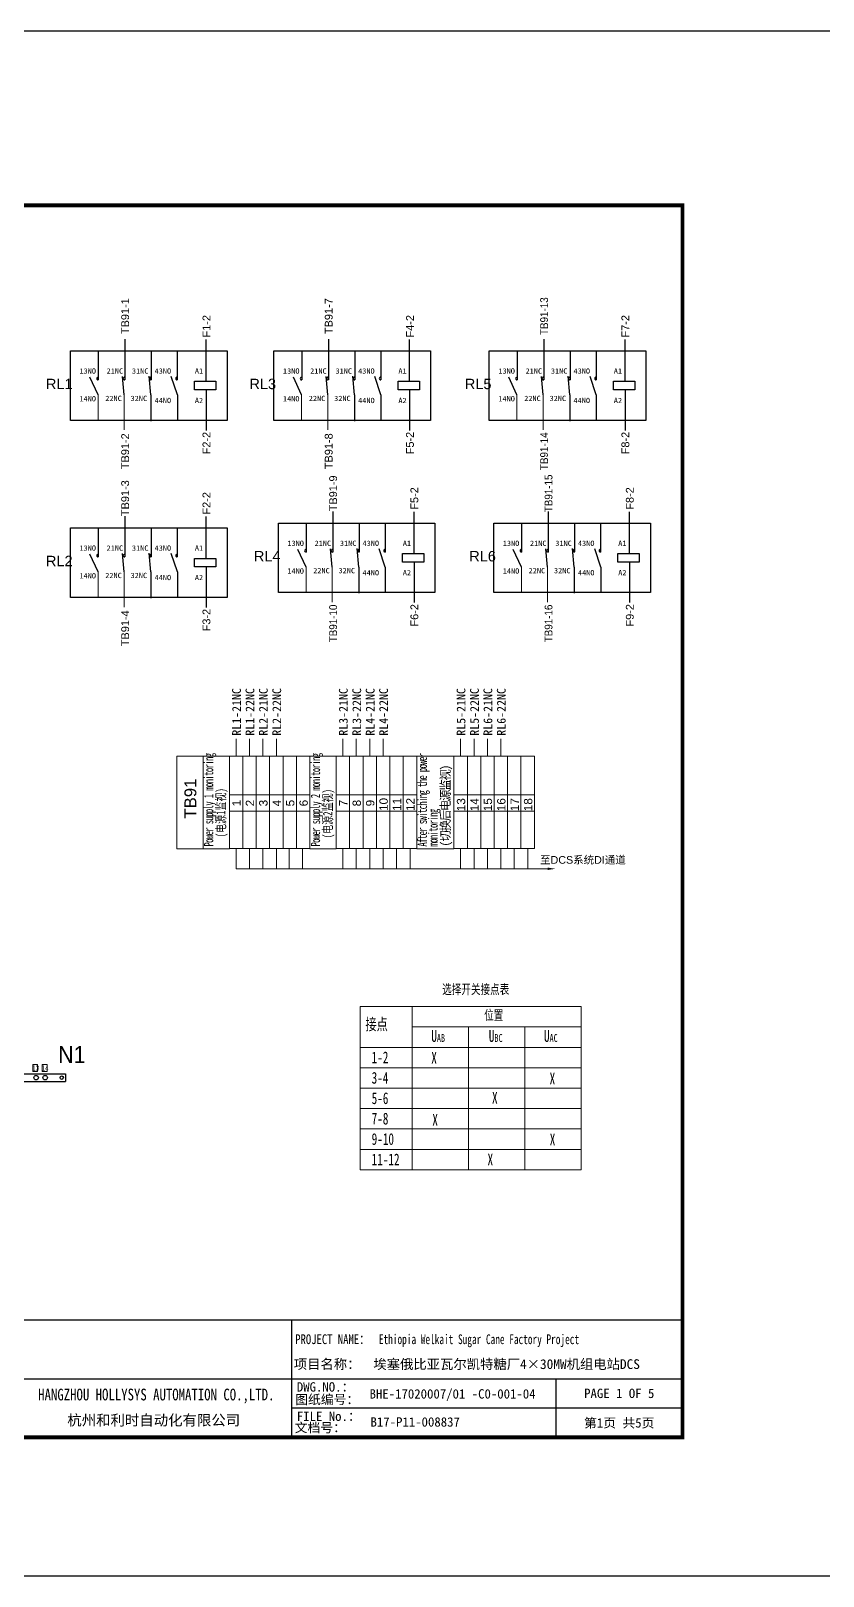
# Model space of a CAD drawing. Extents: x 79822 to 122366, y -56021 to -28815.
# Drawn here: x 93971 to 95996, y -37158 to -33205 of the extents above; entities that cross this region are included whole.
import ezdxf
from ezdxf.enums import TextEntityAlignment as Align
from ezdxf.lldxf.tags import DXFTag

# ---------------------------------------------------------------- set-up
doc = ezdxf.new("R2010")
doc.units = 0
doc.header["$LTSCALE"] = 100
doc.header["$MEASUREMENT"] = 0
for name, color, linetype in [('t', 1, 'Continuous'), ('标准图框及表格', 7, 'Continuous'), ('空气开关', 7, 'Continuous'), ('继电器', 7, 'Continuous')]:
    doc.layers.add(name, color=color, linetype=linetype)
doc.layers.add('细实线', color=7, linetype='Continuous', lineweight=20)
doc.styles.add('HZ', font='arial.ttf', dxfattribs={"width": 0.7})
doc.styles.get("Standard").update_dxf_attribs({"font": ''})
doc.styles.get('Standard').set_extended_font_data('SimSun')
tags = doc.linetypes.add('CENTER', pattern=[2, 1.25, -0.25, 0.25, -0.25]).pattern_tags.tags
tags[10:11] = [DXFTag(74, 4), DXFTag(75, 0), DXFTag(340, '0'), DXFTag(46, 1.0), DXFTag(50, 0.0), DXFTag(44, 0.0), DXFTag(45, 0.0)]
tags[8:9] = [DXFTag(74, 4), DXFTag(75, 0), DXFTag(340, '0'), DXFTag(46, 1.0), DXFTag(50, 0.0), DXFTag(44, 0.0), DXFTag(45, 0.0)]
tags[6:7] = [DXFTag(74, 4), DXFTag(75, 0), DXFTag(340, '0'), DXFTag(46, 1.0), DXFTag(50, 0.0), DXFTag(44, 0.0), DXFTag(45, 0.0)]
tags[4:5] = [DXFTag(74, 4), DXFTag(75, 0), DXFTag(340, '0'), DXFTag(46, 1.0), DXFTag(50, 0.0), DXFTag(44, 0.0), DXFTag(45, 0.0)]
tags = doc.linetypes.add('WASTE', pattern=[0.375, 0.25, -0.125]).pattern_tags.tags
tags[6:7] = [DXFTag(74, 4), DXFTag(75, 0), DXFTag(340, '0'), DXFTag(46, 1.0), DXFTag(50, 0.0), DXFTag(44, 0.0), DXFTag(45, 0.0)]
tags[4:5] = [DXFTag(74, 4), DXFTag(75, 0), DXFTag(340, '0'), DXFTag(46, 1.0), DXFTag(50, 0.0), DXFTag(44, 0.0), DXFTag(45, 0.0)]

# ---------------------------------------------------------------- blocks, each defined once
blk = doc.blocks.new('图框')
at = {"layer": '标准图框及表格'}
h = blk.add_hatch(dxfattribs=at)
h.set_pattern_fill('ANSI31', color=5, scale=8.329864, style=0)
edge = h.paths.add_edge_path()
edge.add_arc((2399.3, -2998.2), 55.2, 238.1092, 291.6532)
edge.add_line((2419.6, -3049.4), (2388.5, -3070.2))
edge.add_arc((2238.9, -3078.3), 135.4, 346.3915, 374.25)
edge.add_line((2370.5, -3110.2), (2397.5, -3087.9))
edge.add_line((2391.3, -3080.3), (2396.1, -3080.9))
edge.add_spline(control_points=[(2397.5, -3087.9), (2398.4, -3087), (2400, -3085.5), (2399.9, -3081.3), (2397.4, -3081), (2396.1, -3080.9)], knot_values=[0, 0, 0, 0, 6.844331, 12.400427, 18.769243, 18.769243, 18.769243, 18.769243], weights=[1, 1, 1, 1, 1, 1], degree=3, periodic=0)
edge.add_spline(control_points=[(2388.5, -3070.3), (2387.8, -3070.9), (2386.5, -3072), (2385.5, -3073.4), (2385.1, -3074)], knot_values=[0, 0, 0, 0, 5.253674, 9.488439, 9.488439, 9.488439, 9.488439], weights=[1, 1, 1, 1, 1], degree=3, periodic=0)
edge.add_spline(control_points=[(2386.3, -3072.3), (2385.7, -3072.9), (2384.6, -3074.4), (2384.9, -3077.7), (2387.9, -3079.9), (2390.2, -3080.1), (2391.3, -3080.3)], knot_values=[10.665975, 10.665975, 10.665975, 10.665975, 18.977704, 28.894558, 41.119554, 52.646925, 52.646925, 52.646925, 52.646925], weights=[1, 1, 1, 1, 1, 1, 1], degree=3, periodic=0)
h = blk.add_hatch(dxfattribs=at)
h.set_pattern_fill('ANSI31', color=3, scale=8.329864, style=0)
edge = h.paths.add_edge_path()
edge.add_line((2402.5, -3075.8), (2407.7, -3076.4))
edge.add_spline(control_points=[(2401, -3068.8), (2400.2, -3069.6), (2398.5, -3071.2), (2398.6, -3075.4), (2401.1, -3075.6), (2402.4, -3075.8)], knot_values=[0, 0, 0, 0, 6.844331, 12.400427, 18.769243, 18.769243, 18.769243, 18.769243], weights=[1, 1, 1, 1, 1, 1], degree=3, periodic=0)
edge.add_line((2428, -3046.5), (2401, -3068.8))
edge.add_spline(control_points=[(2412.6, -3083.9), (2413, -3083.4), (2413.9, -3082.1), (2413.6, -3078.9), (2410.7, -3076.8), (2408.3, -3076.5), (2407.2, -3076.4)], knot_values=[12.654089, 12.654089, 12.654089, 12.654089, 18.977704, 28.894558, 41.119554, 52.646925, 52.646925, 52.646925, 52.646925], weights=[1, 1, 1, 1, 1, 1, 1], degree=3, periodic=0)
edge.add_line((2411.6, -3085), (2412.8, -3083.7))
edge.add_line((2410, -3086.4), (2411.6, -3085))
edge.add_line((2378.9, -3107.2), (2410, -3086.4))
edge.add_arc((2399.3, -3158.5), 55.2, 58.1092, 111.6532)
edge.add_arc((2559.6, -3078.3), 135.4, 166.3915, 194.25)
at = {"color": 7}
for p, q in [((2215.6, -2851.6), (2215.6, -3151.6)), ((3115.6, -2851.6), (3115.6, -3151.6)), ((0, -2911.6), (1340.2, -2911.6)), ((2215.6, -3001.6), (3115.6, -3001.6)), ((3115.6, -3001.6), (4115.6, -3001.6)), ((3791.8, -3001.6), (3791.8, -3151.6)), ((0, -3031.6), (1340.2, -3031.6)), ((4115.6, -3076.6), (3115.6, -3076.6))]:
    blk.add_line(p, q, dxfattribs=at)
at = {"color": 7, "const_width": 3}
blk.add_lwpolyline([(4115.6, -2851.6), (0, -2851.6)], dxfattribs=at)
at = {"layer": 't', "color": 7}
for p, q in [((31.9, -2905), (59.9, -2859.1)), ((87.8, -2905), (59.9, -2859.1)), ((31.9, -2905), (87.8, -2905)), ((31.9, -2993), (59.9, -2947.1)), ((87.8, -2993), (59.9, -2947.1)), ((31.9, -2993), (87.8, -2993))]:
    blk.add_line(p, q, dxfattribs=at)
at = {"layer": 't', "color": 7, "const_width": 9.62}
blk.add_lwpolyline([(4115.6, -3151.6), (4115.6, 0), (0, 0), (0, -3151.6)], close=True, dxfattribs=at)
at = {"layer": 't', "color": 7, "const_width": 2.4}
for points in [[(118.8, -2852.8), (118.8, -3151.6)], [(299.1, -2852.8), (299.1, -3151.6)], [(604.4, -2852.8), (604.4, -3156.4)], [(792, -2852.8), (792, -3156.4)], [(979.6, -2852.8), (979.6, -3156.4)], [(1159.9, -2852.8), (1159.9, -3156.4)], [(1340.2, -2852.8), (1340.2, -3156.4)]]:
    blk.add_lwpolyline(points, dxfattribs=at)
at = {"color": 7, "linetype": 'CENTER'}
for s, height, p in [('图纸编号：', 24, (3125.2, -3066.7)), ('杭州和利时自动化有限公司', 27, (2542.5, -3121.1)), ('文档号：', 24, (3124, -3138.7))]:
    blk.add_text(s, height=height, dxfattribs=at).set_placement(p)
at = {"color": 7, "flags": 8}
for tag, p, height in [('DWG.NAME:', (1381.6, -2910.4), 25), ('PROJECTNAME:', (3125.5, -2912.8), 24), ('PROJECTNAME：', (3339.1, -2913.1), 25), ('DWG.NO.:', (3128.2, -3030.4), 24), ('图纸编号', (3315.4, -3052.4), 24), ('FILENO.:', (3128.7, -3106.1), 24), ('文档号', (3317.7, -3124.1), 24)]:
    blk.add_attdef(tag, p, '', height=height, dxfattribs=at)
for tag, height, p in [('A', 23, (59.9, -2974.9)), ('设计时间', 23, (213.9, -2974.9)), ('RENLIU', 24, (698.2, -2950.4)), ('SHUFENWANG', 24, (885.8, -2950.4)), ('FANGHOU', 24, (1069.7, -2950.4)), ('DANDANLI', 24, (1250, -2950.4)), ('刘仁', 23, (698.2, -3002.2)), ('王姝芬', 23, (885.8, -3002.2)), ('侯方', 23, (1069.7, -3002.2)), ('李丹丹', 23, (1250, -3002.2)), ('#10STATIONONTROLCABINETCOVER', 30, (1777.9, -3017.2)), ('PAGEXOFX', 24, (3953.7, -3039.1)), ('REV.', 24, (59.4, -3063)), ('DATE', 24, (208.9, -3063)), ('DESCRIPTION', 24, (451.7, -3063)), ('PREPARED', 24, (698.2, -3063)), ('CHECKED', 24, (885.8, -3063)), ('SIGNED', 24, (1069.7, -3063)), ('APPROVED', 24, (1250, -3063)), ('图纸名称', 30, (1777.9, -3094.7)), ('第几页共几页', 24, (3953.7, -3114.1))]:
    blk.add_attdef(tag, text='', height=height, dxfattribs=at).set_placement(p, align=Align.MIDDLE)
for tag, p in [('图纸名称:', (1377.8, -2965.9)), ('项目名称：', (3121.6, -2984.3)), ('项目名称：', (3325, -2984.3))]:
    blk.add_attdef(tag, text='', height=25, dxfattribs=at).set_placement(p, align=Align.BOTTOM_LEFT)
at = {"color": 7, "width": 0.8, "flags": 8}
blk.add_attdef('HANGZHOUHOLLYSYSAUTOMATIONCO.,LTD.', text='', height=24, dxfattribs=at).set_placement((2770.1, -3045.7), align=Align.MIDDLE)
at = {"layer": 't', "color": 7}
for s, p in [('版次', (59.9, -3117.6)), ('日  期', (204.2, -3117.6)), ('描  述', (444.5, -3117.6)), ('设  计', (701.5, -3117.6)), ('审  核', (885.6, -3117.6)), ('会  签', (1065, -3117.6)), ('审  批', (1245.3, -3117.6))]:
    blk.add_text(s, height=25, dxfattribs=at).set_placement(p, align=Align.MIDDLE_CENTER)
at = {"layer": '标准图框及表格', "color": 5, "style": 'HZ'}
for s, p in [('pgqh', (2373.9, -3059.7)), ('hollilas', (2374.1, -3086))]:
    blk.add_text(s, height=5.21, dxfattribs=at).set_placement(p)
at = {"layer": '标准图框及表格', "color": 3, "style": 'HZ'}
for s, height, p in [('auto', 8.68, (2400.9, -3074.2)), ('hollysys', 4.34, (2402.5, -3099.7))]:
    blk.add_text(s, height=height, dxfattribs=at).set_placement(p)

msp = doc.modelspace()

# ---------------------------------------------------------------- linework, layer by layer
for p, q in [((94143, -34023.5), (94142.9, -34097.7)), ((94211, -33993.7), (94211, -34097.8)), ((94278.6, -34023.5), (94278.6, -34097.5)), ((94345.1, -34023.5), (94345.1, -34097.6)), ((94418.8, -34101.5), (94418.8, -33994.5)), ((94663.4, -34023.5), (94663.3, -34097.7)), ((94731.4, -33993.7), (94731.4, -34097.8)), ((94799, -34023.5), (94799, -34097.5)), ((94865.6, -34023.5), (94865.6, -34097.6)), ((94939.3, -34101.5), (94939.3, -33994.5)), ((95214.2, -34023.5), (95214.1, -34097.7)), ((95282.2, -33993.7), (95282.2, -34097.8)), ((95349.8, -34023.5), (95349.8, -34097.5)), ((95416.4, -34023.5), (95416.4, -34097.6)), ((95490.1, -34101.5), (95490.1, -33994.5)), ((94142.5, -34136), (94121.9, -34091.1)), ((94209.2, -34136), (94205.2, -34089.3)), ((94277.7, -34136), (94273.3, -34088.2)), ((94345.3, -34136), (94329.8, -34089.3)), ((94662.9, -34136), (94642.3, -34091.1)), ((94729.7, -34136), (94725.7, -34089.3)), ((94798.1, -34136), (94793.8, -34088.2)), ((94865.7, -34136), (94850.3, -34089.3)), ((95213.7, -34136), (95193.1, -34091.1)), ((95280.4, -34136), (95276.4, -34089.3)), ((95348.9, -34136), (95344.5, -34088.2)), ((95416.5, -34136), (95401, -34089.3)), ((94277.7, -34136), (94277.7, -34203)), ((94345.3, -34136), (94345.3, -34201.3)), ((94418.8, -34123.5), (94418.8, -34226.9)), ((94798.1, -34136), (94798.1, -34203)), ((94865.7, -34136), (94865.7, -34201.3)), ((94939.3, -34123.5), (94939.3, -34226.9)), ((95348.9, -34136), (95348.9, -34203)), ((95416.5, -34136), (95416.5, -34201.3)), ((95490.1, -34123.5), (95490.1, -34226.9)), ((94211, -34446.6), (94211, -34550.7)), ((94418.8, -34554.3), (94418.8, -34447.4)), ((94674.7, -34464), (94674.6, -34538.2)), ((94742.7, -34434.2), (94742.7, -34538.3)), ((94810.3, -34464), (94810.3, -34538)), ((94876.9, -34464), (94876.9, -34538.1)), ((94950.6, -34542), (94950.6, -34435)), ((95225.5, -34464), (95225.4, -34538.2)), ((95293.5, -34434.2), (95293.5, -34538.3)), ((95361.1, -34464), (95361.1, -34538)), ((95427.7, -34464), (95427.7, -34538.1)), ((95501.4, -34542), (95501.4, -34435)), ((94143, -34476.4), (94142.9, -34550.5)), ((94278.6, -34476.4), (94278.6, -34550.4)), ((94345.1, -34476.4), (94345.1, -34550.5)), ((94142.5, -34588.9), (94121.9, -34544)), ((94209.2, -34588.9), (94205.2, -34542.2)), ((94277.7, -34588.9), (94273.3, -34541.1)), ((94345.3, -34588.9), (94329.8, -34542.2)), ((94674.3, -34576.5), (94653.6, -34531.6)), ((94741, -34576.6), (94737, -34529.9)), ((94809.5, -34576.5), (94805.1, -34528.8)), ((94877.1, -34576.5), (94861.6, -34529.8)), ((95225, -34576.5), (95204.4, -34531.6)), ((95291.8, -34576.6), (95287.8, -34529.9)), ((95360.2, -34576.5), (95355.9, -34528.8)), ((95427.8, -34576.5), (95412.4, -34529.8)), ((94418.8, -34576.4), (94418.8, -34679.8)), ((94809.5, -34576.5), (94809.5, -34643.5)), ((94877.1, -34576.5), (94877.1, -34641.9)), ((94950.6, -34564.1), (94950.6, -34667.4)), ((95360.2, -34576.5), (95360.2, -34643.5)), ((95427.8, -34576.5), (95427.8, -34641.9)), ((95501.4, -34564.1), (95501.4, -34667.4)), ((94277.7, -34588.9), (94277.7, -34655.9)), ((94345.3, -34588.9), (94345.3, -34654.2))]:
    msp.add_line(p, q)
at = {"color": 6}
for p, q in [((93659.1, -35872.7), (94059.1, -35872.7)), ((94059.1, -35872.7), (94059.1, -35892.7)), ((94059.1, -35872.7), (94059.1, -35892.7)), ((93659.1, -35892.7), (94059.1, -35892.7))]:
    msp.add_line(p, q, dxfattribs=at)
at = {"color": 1}
msp.add_lwpolyline([(80901.9, -33205.1), (120195.6, -33205.1), (120195.6, -37157.7), (80901.9, -37157.7)], close=True, dxfattribs=at)
at = {"color": 4, "linetype": 'WASTE'}
for points in [[(94071.8, -34023.5), (94472.3, -34023.5), (94472.3, -34201.3), (94071.8, -34201.3)], [(94592.2, -34023.5), (94992.7, -34023.5), (94992.7, -34201.3), (94592.2, -34201.3)], [(95143, -34023.5), (95543.5, -34023.5), (95543.5, -34201.3), (95143, -34201.3)], [(94603.5, -34464), (95004, -34464), (95004, -34641.9), (94603.5, -34641.9)], [(95154.3, -34464), (95554.8, -34464), (95554.8, -34641.9), (95154.3, -34641.9)], [(94071.8, -34476.4), (94472.3, -34476.4), (94472.3, -34654.2), (94071.8, -34654.2)]]:
    msp.add_lwpolyline(points, close=True, dxfattribs=at)
for points in [[(94389.3, -34101.5), (94443.8, -34101.5), (94443.8, -34123.5), (94389.3, -34123.5)], [(94909.7, -34101.5), (94964.2, -34101.5), (94964.2, -34123.5), (94909.7, -34123.5)], [(95460.5, -34101.5), (95515, -34101.5), (95515, -34123.5), (95460.5, -34123.5)], [(94921.1, -34542), (94975.5, -34542), (94975.5, -34564.1), (94921.1, -34564.1)], [(95471.8, -34542), (95526.3, -34542), (95526.3, -34564.1), (95471.8, -34564.1)], [(94389.3, -34554.3), (94443.8, -34554.3), (94443.8, -34576.4), (94389.3, -34576.4)]]:
    msp.add_lwpolyline(points, close=True)
at = {"color": 6}
for centre, radius in [((93984.1, -35882.7), 5.81), ((93984.1, -35882.7), 5.81), ((94007.2, -35882.7), 5.81), ((94049.7, -35882.7), 4.36), ((94049.7, -35882.7), 4.36)]:
    msp.add_circle(centre, radius, dxfattribs=at)
for centre in [(94142.4, -34094.4), (94210.3, -34094.3), (94210.3, -34094.4), (94277.9, -34094.3), (94344.5, -34094.3), (94662.8, -34094.4), (94730.7, -34094.3), (94730.7, -34094.4), (94798.4, -34094.3), (94864.9, -34094.3), (95213.6, -34094.4), (95281.5, -34094.3), (95281.5, -34094.4), (95349.1, -34094.3), (95415.7, -34094.3), (94142.4, -34547.3), (94210.3, -34547.2), (94210.3, -34547.3), (94277.9, -34547.2), (94344.5, -34547.2), (94674.1, -34534.9), (94742, -34534.9), (94742, -34534.9), (94809.7, -34534.9), (94876.2, -34534.9), (95224.9, -34534.9), (95292.8, -34534.9), (95292.8, -34534.9), (95360.5, -34534.9), (95427, -34534.9)]:
    msp.add_arc(centre, 3.31, 81.3124, 278.6876)
at = {"layer": '细实线'}
for p, q in [((94142.5, -34136), (94142.5, -34201.3)), ((94209.2, -34136), (94209.2, -34226)), ((94662.9, -34136), (94662.9, -34201.3)), ((94729.7, -34136), (94729.7, -34226)), ((95213.7, -34136), (95213.7, -34201.3)), ((95280.4, -34136), (95280.4, -34226)), ((94674.3, -34576.5), (94674.3, -34641.9)), ((94741, -34576.6), (94741, -34666.5)), ((95225, -34576.5), (95225, -34641.9)), ((95291.8, -34576.6), (95291.8, -34666.5)), ((94142.5, -34588.9), (94142.5, -34654.2)), ((94209.2, -34588.9), (94209.2, -34678.9)), ((94495.5, -35060.1), (94495.5, -35016.4)), ((94529.8, -35060.1), (94529.8, -35016.4)), ((94564.1, -35060.1), (94564.1, -35016.4)), ((94598.4, -35060.1), (94598.4, -35016.4)), ((94768.6, -35060.1), (94768.6, -35016.4)), ((94802.9, -35060.1), (94802.9, -35016.4)), ((94837.3, -35060.1), (94837.3, -35016.4)), ((94871.6, -35060.1), (94871.6, -35016.4)), ((95069.6, -35060.1), (95069.6, -35016.4)), ((95103.9, -35060.1), (95103.9, -35016.4)), ((95138.2, -35060.1), (95138.2, -35016.4)), ((95172.5, -35060.1), (95172.5, -35016.4)), ((94768.6, -35296.6), (94768.6, -35348.2)), ((94802.9, -35296.6), (94802.9, -35348.2)), ((94837.3, -35296.6), (94837.3, -35348.2)), ((94871.6, -35296.6), (94871.6, -35348.2)), ((94905.9, -35296.6), (94905.9, -35348.2)), ((94940.2, -35296.6), (94940.2, -35348.2)), ((95069.6, -35296.6), (95069.6, -35348.2)), ((95103.9, -35296.6), (95103.9, -35348.2)), ((95138.2, -35296.6), (95138.2, -35348.2)), ((95172.5, -35296.6), (95172.5, -35348.2)), ((95206.9, -35296.6), (95206.9, -35348.2)), ((95241.2, -35296.6), (95241.2, -35348.2)), ((94495.5, -35296.8), (94495.5, -35348.4)), ((94529.8, -35296.8), (94529.8, -35348.4)), ((94564.1, -35296.8), (94564.1, -35348.4)), ((94598.4, -35296.8), (94598.4, -35348.4)), ((94631.4, -35296.8), (94631.4, -35348.4)), ((94665.7, -35296.8), (94665.7, -35348.4)), ((94495.5, -35348.4), (95292.5, -35348.4))]:
    msp.add_line(p, q, dxfattribs=at)
at = {"layer": '细实线', "color": 7}
for p, q in [((94478.4, -35159.1), (94512.7, -35159.1)), ((94512.7, -35159.1), (94547, -35159.1)), ((94547, -35159.1), (94581.3, -35159.1)), ((94581.3, -35159.1), (94615.6, -35159.1)), ((94615.6, -35159.1), (94649.9, -35159.1)), ((94649.9, -35159.1), (94684.2, -35159.1)), ((94751.5, -35159.1), (94785.8, -35159.1)), ((94785.8, -35159.1), (94820.1, -35159.1)), ((94820.1, -35159.1), (94854.4, -35159.1)), ((94854.4, -35159.1), (94888.8, -35159.1)), ((94888.8, -35159.1), (94923.1, -35159.1)), ((94923.1, -35159.1), (94957.4, -35159.1)), ((95052.5, -35159.1), (95086.8, -35159.1)), ((95086.8, -35159.1), (95121.1, -35159.1)), ((95121.1, -35159.1), (95155.4, -35159.1)), ((95155.4, -35159.1), (95189.7, -35159.1)), ((95189.7, -35159.1), (95224, -35159.1)), ((95224, -35159.1), (95258.3, -35159.1)), ((94478.4, -35201), (94512.7, -35200.9)), ((94512.7, -35201), (94547, -35200.9)), ((94547, -35201), (94581.3, -35200.9)), ((94581.3, -35201), (94615.6, -35200.9)), ((94615.6, -35201), (94649.9, -35200.9)), ((94649.9, -35201), (94684.2, -35200.9)), ((94751.5, -35201), (94785.8, -35200.9)), ((94785.8, -35201), (94820.1, -35200.9)), ((94820.1, -35201), (94854.4, -35200.9)), ((94854.4, -35201), (94888.8, -35200.9)), ((94888.8, -35201), (94923.1, -35200.9)), ((94923.1, -35201), (94957.4, -35200.9)), ((95052.5, -35201), (95086.8, -35200.9)), ((95086.8, -35201), (95121.1, -35200.9)), ((95121.1, -35201), (95155.4, -35200.9)), ((95155.4, -35201), (95189.7, -35200.9)), ((95189.7, -35201), (95224, -35200.9)), ((95224, -35201), (95258.3, -35200.9))]:
    msp.add_line(p, q, dxfattribs=at)
at = {"layer": '细实线', "color": 0}
for p, q in [((94812.9, -35700.8), (95378, -35700.8)), ((94812.9, -35700.8), (94812.9, -36118.4)), ((94945.6, -35700.8), (94945.6, -36118.4)), ((95378, -35700.8), (95378, -36118.4)), ((94945.6, -35753), (95378, -35753)), ((94945.6, -35753), (95378, -35753)), ((95089.7, -35753), (95089.7, -36118.4)), ((95233.9, -35753), (95233.9, -36118.4)), ((94812.9, -35805.2), (95378, -35805.2)), ((94812.9, -35857.4), (95378, -35857.4)), ((94812.9, -35909.6), (95378, -35909.6)), ((94812.9, -35961.8), (95378, -35961.8)), ((94812.9, -36014), (95378, -36014)), ((94812.9, -36066.2), (95378, -36066.2)), ((94812.9, -36118.4), (95378, -36118.4)), ((95089.7, -36118.4), (95142.5, -36118.4))]:
    msp.add_line(p, q, dxfattribs=at)
at = {"layer": '细实线', "color": 7}
for points in [[(94343.9, -35297.1), (94343.9, -35060.1), (94411.1, -35060.1), (94411.1, -35297.1)], [(94411.1, -35060.1), (94478.3, -35060.1), (94478.3, -35297), (94411.1, -35297)], [(94478.4, -35060.1), (94512.7, -35060.1), (94512.7, -35296.8), (94478.4, -35296.8)], [(94512.7, -35060.1), (94547, -35060.1), (94547, -35296.8), (94512.7, -35296.8)], [(94547, -35060.1), (94581.3, -35060.1), (94581.3, -35296.8), (94547, -35296.8)], [(94581.3, -35060.1), (94615.6, -35060.1), (94615.6, -35296.8), (94581.3, -35296.8)], [(94615.6, -35060.1), (94649.9, -35060.1), (94649.9, -35296.8), (94615.6, -35296.8)], [(94649.9, -35060.1), (94684.2, -35060.1), (94684.2, -35296.8), (94649.9, -35296.8)], [(94684.2, -35060.1), (94751.5, -35060.1), (94751.5, -35297), (94684.2, -35297)], [(94751.5, -35060.1), (94785.8, -35060.1), (94785.8, -35296.8), (94751.5, -35296.8)], [(94785.8, -35060.1), (94820.1, -35060.1), (94820.1, -35296.8), (94785.8, -35296.8)], [(94820.1, -35060.1), (94854.4, -35060.1), (94854.4, -35296.8), (94820.1, -35296.8)], [(94854.4, -35060.1), (94888.7, -35060.1), (94888.7, -35296.8), (94854.4, -35296.8)], [(94888.8, -35060.1), (94923.1, -35060.1), (94923.1, -35296.8), (94888.8, -35296.8)], [(94923.1, -35060.1), (94957.4, -35060.1), (94957.4, -35296.8), (94923.1, -35296.8)], [(94957.4, -35060.1), (95052.4, -35060.1), (95052.4, -35297), (94957.4, -35297)], [(95052.5, -35060.1), (95086.8, -35060.1), (95086.8, -35296.8), (95052.5, -35296.8)], [(95086.8, -35060.1), (95121.1, -35060.1), (95121.1, -35296.8), (95086.8, -35296.8)], [(95121.1, -35060.1), (95155.4, -35060.1), (95155.4, -35296.8), (95121.1, -35296.8)], [(95155.4, -35060.1), (95189.7, -35060.1), (95189.7, -35296.8), (95155.4, -35296.8)], [(95189.7, -35060.1), (95224, -35060.1), (95224, -35296.8), (95189.7, -35296.8)], [(95224, -35060.1), (95258.3, -35060.1), (95258.3, -35296.8), (95224, -35296.8)], [(93975.4, -35849.4), (93987.8, -35849.4), (93987.8, -35866.9), (93975.4, -35866.9)], [(93999.7, -35849.2), (94012.1, -35849.2), (94012.1, -35866.8), (93999.7, -35866.8)]]:
    msp.add_lwpolyline(points, close=True, dxfattribs=at)
at = {"layer": '细实线'}
msp.add_lwpolyline([(95292.5, -35348.4, 6, 0, 0), (95312.2, -35348.4, 0, 0, 0)], format="xyseb", dxfattribs=at)

# ---------------------------------------------------------------- block references
at = {"color": 1}
ref = msp.add_blockref('图框', (91521.4, -33651.2), dxfattribs=at)
ref.add_attrib('第几页共几页', '第1页 共5页', dxfattribs={"color": 7, "height": 24, "flags": 8}).set_placement((95475.2, -36765.3), align=Align.MIDDLE)
ref.add_attrib('图纸编号', 'BHE-17020007/01 -C0-001-04', (94836.8, -36703.6), dxfattribs={"color": 7, "height": 24, "flags": 8})
ref.add_attrib('文档号', 'B17-P11-008837', (94839.2, -36775.4), dxfattribs={"color": 7, "height": 24, "flags": 8})
ref.add_attrib('图纸名称', '1# & 2# 锅炉电源柜1接线图', dxfattribs={"color": 7, "height": 30, "flags": 8}).set_placement((93299.3, -36745.9), align=Align.MIDDLE)
ref.add_attrib('刘仁', '史丽红', dxfattribs={"color": 7, "height": 23, "flags": 8}).set_placement((92219.6, -36653.4), align=Align.MIDDLE)
ref.add_attrib('王姝芬', '潘丽君', dxfattribs={"color": 7, "height": 23, "flags": 8}).set_placement((92407.2, -36653.4), align=Align.MIDDLE)
ref.add_attrib('侯方', '张洁', dxfattribs={"color": 7, "height": 23, "flags": 8}).set_placement((92591.2, -36653.4), align=Align.MIDDLE)
ref.add_attrib('李丹丹', '王晓磊', dxfattribs={"color": 7, "height": 23, "flags": 8}).set_placement((92771.5, -36653.4), align=Align.MIDDLE)
ref.add_attrib('设计时间', '17.03.13', dxfattribs={"color": 7, "height": 23, "flags": 8}).set_placement((91735.3, -36626.1), align=Align.MIDDLE)
ref.add_attrib('A', 'B', dxfattribs={"color": 7, "height": 23, "flags": 8}).set_placement((91581.3, -36626.1), align=Align.MIDDLE)
ref.add_attrib('REV.', 'REV.', dxfattribs={"color": 7, "height": 24, "flags": 8}).set_placement((91580.8, -36714.3), align=Align.MIDDLE)
ref.add_attrib('DATE', 'DATE', dxfattribs={"color": 7, "height": 24, "flags": 8}).set_placement((91730.3, -36714.3), align=Align.MIDDLE)
ref.add_attrib('DESCRIBE', 'DESCRIPTION', dxfattribs={"color": 7, "height": 24, "flags": 8}).set_placement((91973.2, -36714.3), align=Align.MIDDLE)
ref.add_attrib('PREPARE', 'PREPARED', dxfattribs={"color": 7, "height": 24, "flags": 8}).set_placement((92219.6, -36714.3), align=Align.MIDDLE)
ref.add_attrib('VERIFY', 'CHECKED', dxfattribs={"color": 7, "height": 24, "flags": 8}).set_placement((92407.2, -36714.3), align=Align.MIDDLE)
ref.add_attrib('SIGN', 'SIGNED', dxfattribs={"color": 7, "height": 24, "flags": 8}).set_placement((92591.2, -36714.3), align=Align.MIDDLE)
ref.add_attrib('APPROVER', 'APPROVED', dxfattribs={"color": 7, "height": 24, "flags": 8}).set_placement((92771.5, -36714.3), align=Align.MIDDLE)
ref.add_attrib('RENLIU', 'Lihong Shi', dxfattribs={"color": 7, "height": 24, "flags": 8}).set_placement((92219.6, -36601.6), align=Align.MIDDLE)
ref.add_attrib('SHUFENWANG', 'Lijun Pan', dxfattribs={"color": 7, "height": 24, "width": 0.9, "flags": 8}).set_placement((92407.2, -36601.6), align=Align.MIDDLE)
ref.add_attrib('FANGHOU', 'Jie  Zhang', dxfattribs={"color": 7, "height": 24, "flags": 8}).set_placement((92591.2, -36601.6), align=Align.MIDDLE)
ref.add_attrib('DANDANLI', 'Xiaolei Wang', dxfattribs={"color": 7, "height": 24, "flags": 8}).set_placement((92771.5, -36601.6), align=Align.MIDDLE)
ref.add_attrib('DWG.NAME:', 'DWG.NAME:', (92903.1, -36561.6), dxfattribs={"color": 7, "height": 25, "flags": 8})
ref.add_attrib('#10STATIONONTROLCABINETCOVER', '1# & 2#  BOILER POWER DISTRIBUTION 1 CABINET WIRING DIAGRAM', dxfattribs={"color": 7, "height": 24, "width": 0.8, "flags": 8}).set_placement((93299.3, -36668.4), align=Align.MIDDLE)
ref.add_attrib('图纸名称:', '图纸名称:', dxfattribs={"color": 7, "height": 25, "flags": 8}).set_placement((92899.3, -36617.2), align=Align.BOTTOM_LEFT)
ref.add_attrib('HANGZHOUHOLLYSYSAUTOMATIONCO.,LTD', 'HANGZHOU HOLLYSYS AUTOMATION CO.,LTD.', dxfattribs={"color": 7, "height": 30, "width": 0.8, "flags": 8}).set_placement((94291.5, -36696.9), align=Align.MIDDLE)
ref.add_attrib('PROJECTNAME：', 'PROJECT NAME：', (94646.8, -36564.3), dxfattribs={"color": 7, "height": 25, "width": 0.8, "flags": 8})
ref.add_attrib('项目名称：', '项目名称：', dxfattribs={"color": 7, "height": 25, "flags": 8}).set_placement((94643, -36635.5), align=Align.BOTTOM_LEFT)
ref.add_attrib('PROJECTNAME：', 'Ethiopia Welkait Sugar Cane Factory Project', (94860.6, -36564.3), dxfattribs={"color": 7, "height": 25, "width": 0.7, "flags": 8})
ref.add_attrib('项目名称：', '埃塞俄比亚瓦尔凯特糖厂4×30MW机组电站DCS', dxfattribs={"color": 7, "height": 25, "flags": 8}).set_placement((94846.5, -36635.5), align=Align.BOTTOM_LEFT)
ref.add_attrib('PAGEXOFX', 'PAGE 1 OF 5', dxfattribs={"color": 7, "height": 24, "flags": 8}).set_placement((95475.2, -36690.3), align=Align.MIDDLE)
ref.add_attrib('DWG.NO.：', 'DWG.NO.：', (94650.8, -36685.8), dxfattribs={"color": 7, "height": 24, "flags": 8})
ref.add_attrib('FILENO.：', 'FILE No.：', (94650.8, -36760.8), dxfattribs={"color": 7, "height": 24, "flags": 8})

# ---------------------------------------------------------------- texts
at = {"style": 'HZ', "width": 0.9}
msp.add_text('N1', height=43.56, dxfattribs=at).set_placement((94040.4, -35845.3))
at = {"linetype": 'WASTE', "char_height": 13.52, "attachment_point": 1}
for s, insert, width in [('13NO', (94094.9, -34068.4), 21.059), ('21NC', (94164.3, -34068.4), 19.185), ('31NC', (94229.1, -34068.4), 19.185), ('43NO', (94287.1, -34068.4), 15.148), ('A1', (94390.1, -34068.4), 15.148), ('13NO', (94615.3, -34068.4), 21.059), ('21NC', (94684.8, -34068.4), 19.185), ('31NC', (94749.6, -34068.4), 19.185), ('43NO', (94807.5, -34068.4), 15.148), ('A1', (94910.5, -34068.4), 15.148), ('13NO', (95166.1, -34068.4), 21.059), ('21NC', (95235.6, -34068.4), 19.185), ('31NC', (95300.4, -34068.4), 19.185), ('43NO', (95358.3, -34068.4), 15.148), ('A1', (95461.3, -34068.4), 15.148), ('14NO', (94094.9, -34139.3), 21.059), ('22NC', (94160.9, -34138.4), 22.584), ('32NC', (94225.7, -34138.4), 22.584), ('44NO', (94287.1, -34143.7), 15.148), ('A2', (94390.1, -34143.7), 15.148), ('14NO', (94615.3, -34139.3), 21.059), ('22NC', (94681.4, -34138.4), 22.584), ('32NC', (94746.2, -34138.4), 22.584), ('44NO', (94807.5, -34143.7), 15.148), ('A2', (94910.5, -34143.7), 15.148), ('14NO', (95166.1, -34139.3), 21.059), ('22NC', (95232.2, -34138.4), 22.584), ('32NC', (95297, -34138.4), 22.584), ('44NO', (95358.3, -34143.7), 15.148), ('A2', (95461.3, -34143.7), 15.148), ('13NO', (94094.9, -34521.3), 21.059), ('21NC', (94164.3, -34521.3), 19.185), ('31NC', (94229.1, -34521.3), 19.185), ('43NO', (94287.1, -34521.3), 15.148), ('A1', (94390.1, -34521.3), 15.148), ('13NO', (94626.6, -34509), 21.059), ('21NC', (94696.1, -34509), 19.185), ('31NC', (94760.9, -34509), 19.185), ('43NO', (94818.8, -34509), 15.148), ('A1', (94921.8, -34508.9), 15.148), ('13NO', (95177.4, -34509), 21.059), ('21NC', (95246.9, -34509), 19.185), ('31NC', (95311.7, -34509), 19.185), ('43NO', (95369.6, -34509), 15.148), ('A1', (95472.6, -34508.9), 15.148), ('14NO', (94626.6, -34579.8), 21.059), ('22NC', (94692.7, -34579), 22.584), ('32NC', (94757.5, -34579), 22.584), ('44NO', (94818.8, -34584.3), 15.148), ('A2', (94921.8, -34584.2), 15.148), ('14NO', (95177.4, -34579.8), 21.059), ('22NC', (95243.5, -34579), 22.584), ('32NC', (95308.3, -34579), 22.584), ('44NO', (95369.6, -34584.3), 15.148), ('A2', (95472.6, -34584.2), 15.148), ('14NO', (94094.9, -34592.2), 21.059), ('22NC', (94160.9, -34591.3), 22.584), ('32NC', (94225.7, -34591.3), 22.584), ('44NO', (94287.1, -34596.6), 15.148), ('A2', (94390.1, -34596.6), 15.148)]:
    msp.add_mtext(s, dxfattribs=dict(at, insert=insert, width=width))
at = {"layer": '空气开关', "style": 'HZ', "width": 0.7}
for s, p in [('13', (93973.8, -35864.8)), ('14', (93998.1, -35864.6))]:
    msp.add_text(s, height=13.2, dxfattribs=at).set_placement(p)
at = {"layer": '细实线', "color": 7, "style": 'HZ'}
for s, height, p in [('RL1', 26.6, (94009.2, -34121.5)), ('RL3', 26.6, (94529.6, -34121.5)), ('RL5', 26.6, (95080.4, -34121.5)), ('RL4', 26.6, (94541, -34562.1)), ('RL6', 26.6, (95091.7, -34562.1)), ('RL2', 26.6, (94009.2, -34574.4)), ('至DCS系统DI通道', 19.6, (95272.9, -35335.5))]:
    msp.add_text(s, height=height, dxfattribs=at).set_placement(p)
for s, height, p in [('TB91', 30.58, (94393.9, -35219.9)), ('1', 21.4, (94507.3, -35188.7)), ('2', 21.4, (94541.6, -35188.7)), ('3', 21.4, (94575.9, -35188.7)), ('4', 21.4, (94610.2, -35188.7)), ('5', 21.4, (94644.5, -35188.7)), ('6', 21.4, (94678.8, -35188.7)), ('7', 21.4, (94780.4, -35188.7)), ('8', 21.4, (94814.7, -35188.7)), ('9', 21.4, (94849, -35188.7)), ('10', 21.38, (94883.3, -35200.4)), ('11', 21.38, (94917.6, -35200.4)), ('12', 21.38, (94951.9, -35200.4)), ('13', 21.38, (95081.4, -35201)), ('14', 21.38, (95115.7, -35201)), ('15', 21.38, (95150, -35201)), ('16', 21.38, (95184.3, -35201)), ('17', 21.38, (95218.6, -35201)), ('18', 21.38, (95252.9, -35201))]:
    msp.add_text(s, height=height, rotation=90, dxfattribs=at).set_placement(p)
at = {"layer": '细实线', "color": 7, "char_height": 22.4, "width": 112.837, "attachment_point": 1, "rotation": 90}
for s, insert in [('{\\fsimsun|b0|i0|c134|p2;RL1-21NC}', (94485.4, -35008.1)), ('{\\fsimsun|b0|i0|c134|p2;RL1-22NC}', (94519.7, -35008.1)), ('{\\fsimsun|b0|i0|c134|p2;RL2-21NC}', (94554, -35008.1)), ('{\\fsimsun|b0|i0|c134|p2;RL2-22NC}', (94588.3, -35008.1)), ('{\\fsimsun|b0|i0|c134|p2;RL3-21NC}', (94758.5, -35008.1)), ('{\\fsimsun|b0|i0|c134|p2;RL3-22NC}', (94792.8, -35008.1)), ('{\\fsimsun|b0|i0|c134|p2;RL4-21NC}', (94827.1, -35008.1)), ('{\\fsimsun|b0|i0|c134|p2;RL4-22NC}', (94861.4, -35008.1)), ('{\\fsimsun|b0|i0|c134|p2;RL5-21NC}', (95059.5, -35008.1)), ('{\\fsimsun|b0|i0|c134|p2;RL5-22NC}', (95093.8, -35008.1)), ('{\\fsimsun|b0|i0|c134|p2;RL6-21NC}', (95128.1, -35008.1)), ('{\\fsimsun|b0|i0|c134|p2;RL6-22NC}', (95162.4, -35008.1))]:
    msp.add_mtext(s, dxfattribs=dict(at, insert=insert))
at = {"layer": '细实线', "color": 7, "char_height": 23.52, "attachment_point": 1, "rotation": 90, "line_spacing_factor": 0.700008, "style": 'HZ'}
for s, insert, width in [('{\\fsimsun|b0|i0|c134|p2;\\W0.7;\\T0.75;Power supply 1 monitoring}', (94413.5, -35291.7), 264.337), ('{\\fsimsun|b0|i0|c134|p2;\\W0.7;\\T0.75;Power supply 2 monitoring}', (94686.7, -35291.7), 264.337), ('{\\fsimsun|b0|i0|c134|p2;\\W0.7;\\T0.75;After switching the power monitoring}', (94959.8, -35291.7), 264.337), ('{\\fsimsun|b0|i0|c134|p2;\\W0.9;\\T0.9;(切换后电源监视)}', (95018.7, -35291.5), 277.32), ('{\\fsimsun|b0|i0|c134|p2;(电源1监视)}', (94444.6, -35268), 210.394), ('{\\fsimsun|b0|i0|c134|p2;(电源2监视)}', (94717.7, -35270.2), 197.627)]:
    msp.add_mtext(s, dxfattribs=dict(at, insert=insert, width=width))
at = {"layer": '细实线', "color": 7, "width": 334.398, "attachment_point": 1, "style": 'HZ'}
for s, insert, char_height in [('{\\f宋体|b0|i0|c134|p2;选择开关接点表}', (95022.4, -35644), 25), ('{\\f宋体|b0|i0|c134|p2;接点}', (94826.2, -35731), 30), ('{\\f宋体|b0|i0|c134|p2;位置}', (95129.7, -35710.1), 25), ('{\\f宋体|b0|i0|c134|p2;U\\H0.666667x;AB}', (94994.6, -35761.2), 30), ('{\\f宋体|b0|i0|c134|p2;U\\H0.666667x;BC}', (95141.7, -35761.2), 30), ('{\\f宋体|b0|i0|c134|p2;U\\H0.666667x;AC}', (95282.7, -35761.2), 30), ('{\\f宋体|b0|i0|c134|p2;1-2}', (94842.1, -35815.9), 30), ('{\\f宋体|b0|i0|c134|p2;X}', (94994.6, -35816.8), 30), ('{\\f宋体|b0|i0|c134|p2;3-4}', (94842.1, -35868.1), 30), ('{\\f宋体|b0|i0|c134|p2;X}', (95297.1, -35870.1), 30), ('{\\f宋体|b0|i0|c134|p2;5-6}', (94842.1, -35920.3), 30), ('{\\f宋体|b0|i0|c134|p2;X}', (95149.9, -35919), 30), ('{\\f宋体|b0|i0|c134|p2;7-8}', (94842.1, -35972.5), 30), ('{\\f宋体|b0|i0|c134|p2;X}', (94997.3, -35975.6), 30), ('{\\f宋体|b0|i0|c134|p2;9-10}', (94842.1, -36024.7), 30), ('{\\f宋体|b0|i0|c134|p2;X}', (95297.5, -36025.8), 30), ('{\\f宋体|b0|i0|c134|p2;11-12}', (94842.1, -36076.9), 30), ('{\\f宋体|b0|i0|c134|p2;X}', (95138.4, -36077.1), 30)]:
    msp.add_mtext(s, dxfattribs=dict(at, insert=insert, char_height=char_height))
at = {"layer": '继电器', "style": 'HZ'}
for tag, p in [('TB91-1', (94221.8, -33934.8)), ('TB91-7', (94742.3, -33934.8)), ('F1-2', (94429.7, -33960.6)), ('F4-2', (94950.1, -33960.6)), ('F7-2', (95500.9, -33960.6)), ('TB91-2', (94221.8, -34280.3)), ('F2-2', (94429.7, -34259.4)), ('TB91-8', (94742.3, -34280.3)), ('F5-2', (94950.1, -34259.4)), ('F8-2', (95500.9, -34259.4)), ('TB91-9', (94753.6, -34388.1)), ('TB91-3', (94221.8, -34400.4)), ('F2-2', (94429.7, -34413.5)), ('F5-2', (94961.4, -34401.2)), ('F8-2', (95512.2, -34401.2)), ('TB91-4', (94221.8, -34733.2)), ('F3-2', (94429.7, -34712.3)), ('F6-2', (94961.4, -34700)), ('F9-2', (95512.2, -34700))]:
    msp.add_attdef(tag, text='J1', height=20, rotation=90, dxfattribs=at).set_placement(p, align=Align.CENTER)
at = {"layer": '继电器', "style": 'HZ', "width": 0.9}
for tag, p in [('TB91-13', (95293.1, -33934.8)), ('TB91-14', (95293.1, -34280.3)), ('TB91-15', (95304.4, -34388.1)), ('TB91-10', (94753.6, -34720.8)), ('TB91-16', (95304.4, -34720.8))]:
    msp.add_attdef(tag, text='J1', height=20, rotation=90, dxfattribs=at).set_placement(p, align=Align.CENTER)

doc.saveas('drawing.dxf')
